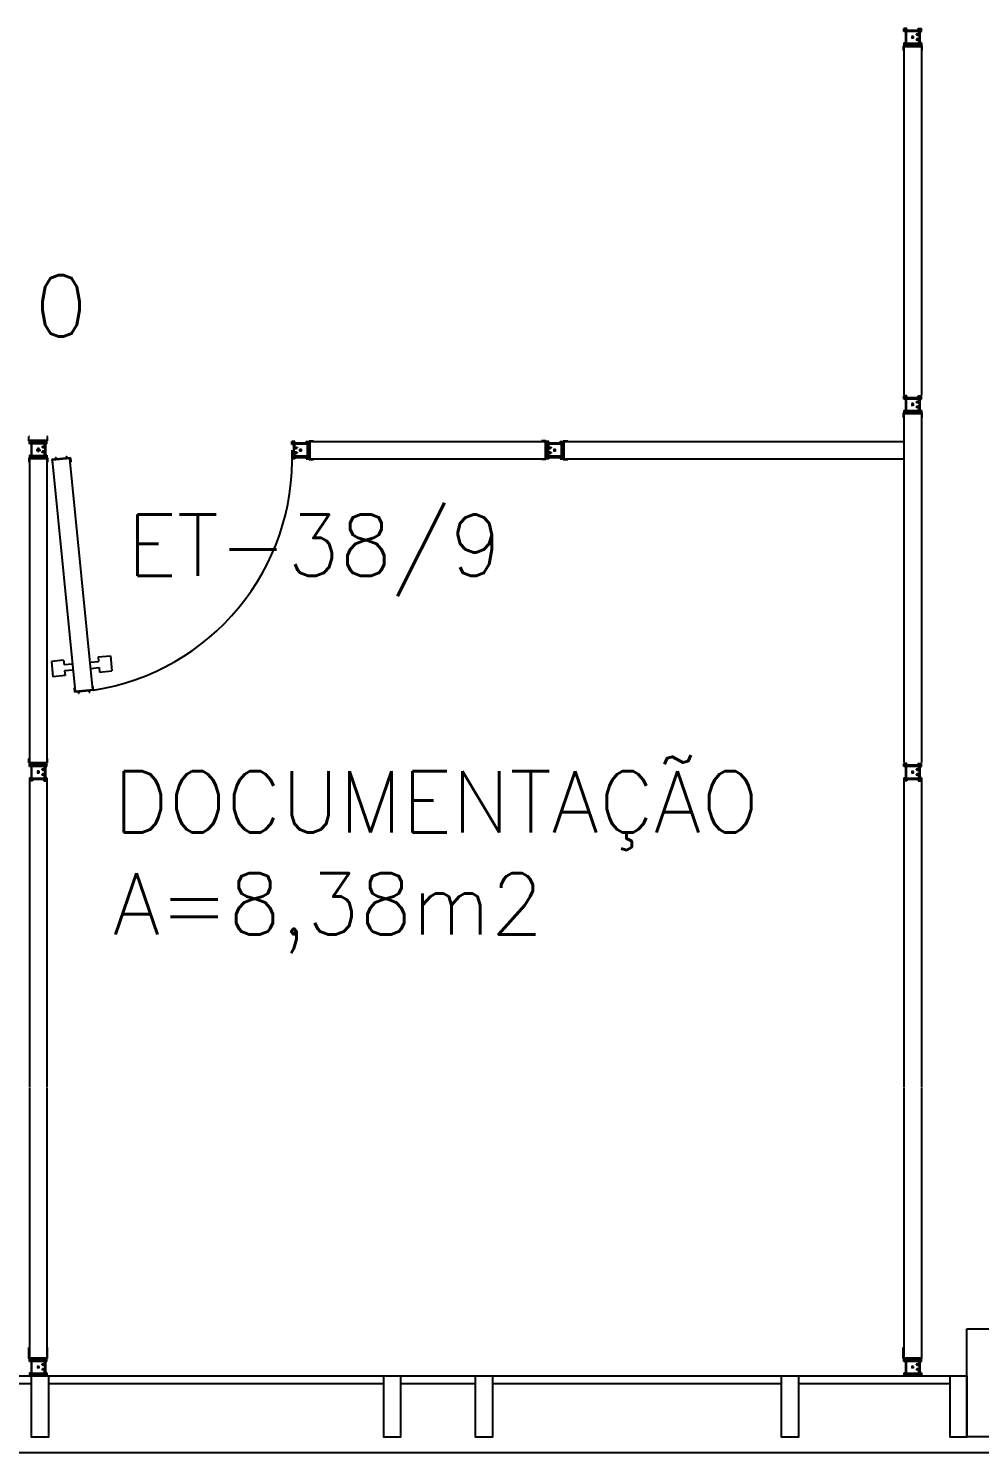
# Model space of a CAD drawing. Header units: centimetres. Extents: x -214 to 72, y 205 to 367.
# Drawn here: x -156.116 to -153.009, y 309.068 to 313.718 of the extents above; entities that cross this region are included whole.
import ezdxf

# ---------------------------------------------------------------- set-up
doc = ezdxf.new("R2010")
doc.units = ezdxf.units.CM
doc.header["$MEASUREMENT"] = 0
doc.linetypes.add('HIDDEN', pattern=[0.375, 0.25, -0.125])
doc.layers.get('0').update_dxf_attribs({"linetype": 'CONTINUOUS'})
for name, color, linetype in [('2', 2, 'CONTINUOUS'), ('AREA', 2, 'CONTINUOUS'), ('DIV', 2, 'CONTINUOUS'), ('ENDEREÇO NOVO', 2, 'CONTINUOUS'), ('ESQ', 1, 'CONTINUOUS'), ('PROJ', 1, 'HIDDEN'), ('TEXTO', 2, 'CONTINUOUS')]:
    doc.layers.add(name, color=color, linetype=linetype)
doc.styles.add('UNB-100', font='simplex.shx', dxfattribs={"height": 0.2})

# ---------------------------------------------------------------- blocks, each defined once
blk = doc.blocks.new('MTDIV')
for p, q in [((-0.0285, 0.0185), (-0.0285, 0.0285)), ((-0.0185, 0.0285), (-0.0285, 0.0285)), ((-0.0265, 0.0185), (-0.0285, 0.0185)), ((-0.0265, 0.0235), (-0.0265, 0.0265)), ((-0.0265, 0.0265), (-0.0185, 0.0265)), ((-0.0265, 0.0235), (0.0265, 0.0235)), ((-0.0215, 0.0235), (-0.0265, 0.0235)), ((-0.0265, 0.0185), (-0.0265, 0.0215)), ((-0.0265, 0.0215), (-0.0235, 0.0215)), ((-0.0235, 0.0215), (-0.0235, -0.0215)), ((-0.0215, 0.0235), (-0.0215, 0.0215)), ((-0.0215, 0.0215), (0.0215, 0.0215)), ((-0.0215, 0.0195), (0.0195, 0.0195)), ((-0.0215, 0.0195), (-0.0215, -0.0195)), ((-0.0185, 0.0265), (-0.0185, 0.0285)), ((-0.0049, 0), (0.0049, 0)), ((0, -0.0049), (0, 0.0049)), ((0.0195, 0.0095), (0.0115, 0.0095)), ((0.0115, 0.0095), (0.0115, 0.0075)), ((0.0215, 0.0075), (0.0115, 0.0075)), ((0.0135, 0.0075), (0.0135, 0.0055)), ((0.0215, 0.0055), (0.0135, 0.0055)), ((0.0185, 0.0265), (0.0185, 0.0285)), ((0.0185, 0.0285), (0.0285, 0.0285)), ((0.0185, 0.0265), (0.0265, 0.0265)), ((0.0195, 0.0195), (0.0195, 0.0095)), ((0.0215, 0.0235), (0.0215, 0.0075)), ((0.0215, 0.0235), (0.0265, 0.0235)), ((0.0215, 0.0055), (0.0215, -0.0055)), ((0.0235, 0.0215), (0.0235, -0.0215)), ((0.0265, 0.0215), (0.0235, 0.0215)), ((0.0265, 0.0235), (0.0265, 0.0265)), ((0.0265, 0.0185), (0.0265, 0.0215)), ((0.0265, 0.0185), (0.0285, 0.0185)), ((0.0285, 0.0185), (0.0285, 0.0285)), ((-0.0285, -0.0185), (-0.0285, -0.0285)), ((-0.0285, -0.0185), (-0.0265, -0.0185)), ((-0.0185, -0.0285), (-0.0285, -0.0285)), ((-0.0265, -0.0185), (-0.0265, -0.0215)), ((-0.0265, -0.0215), (-0.0235, -0.0215)), ((0.0265, -0.0235), (-0.0265, -0.0235)), ((-0.0265, -0.0235), (-0.0265, -0.0265)), ((-0.0215, -0.0235), (-0.0265, -0.0235)), ((-0.0185, -0.0265), (-0.0265, -0.0265)), ((-0.0215, -0.0195), (0.0195, -0.0195)), ((-0.0215, -0.0215), (0.0215, -0.0215)), ((-0.0215, -0.0215), (-0.0215, -0.0235)), ((-0.0185, -0.0265), (-0.0185, -0.0285)), ((0.0215, -0.0075), (0.0115, -0.0075)), ((0.0115, -0.0075), (0.0115, -0.0095)), ((0.0195, -0.0095), (0.0115, -0.0095)), ((0.0215, -0.0055), (0.0135, -0.0055)), ((0.0135, -0.0055), (0.0135, -0.0075)), ((0.0185, -0.0265), (0.0185, -0.0285)), ((0.0265, -0.0265), (0.0185, -0.0265)), ((0.0185, -0.0285), (0.0285, -0.0285)), ((0.0195, -0.0095), (0.0195, -0.0195)), ((0.0215, -0.0075), (0.0215, -0.0235)), ((0.0215, -0.0235), (0.0265, -0.0235)), ((0.0265, -0.0215), (0.0235, -0.0215)), ((0.0265, -0.0185), (0.0265, -0.0215)), ((0.0285, -0.0185), (0.0265, -0.0185)), ((0.0265, -0.0235), (0.0265, -0.0265)), ((0.0285, -0.0185), (0.0285, -0.0285))]:
    blk.add_line(p, q)
blk = doc.blocks.new('DIV12')
for p, q in [((-0.0051, 0), (0.0051, 0)), ((0, -0.0051), (0, 0.0051)), ((0.0235, 0.0185), (0.0285, 0.0185)), ((0.0235, 0.0185), (0.0235, 0.0165)), ((0.0235, 0.0165), (0.0285, 0.0165)), ((0.0285, 0.0305), (0.0429, 0.0305)), ((0.0285, 0.0185), (0.0285, 0.0305)), ((0.0285, -0.0165), (0.0285, 0.0165)), ((0.0305, 0.0285), (1.1695, 0.0285)), ((0.0305, -0.0285), (0.0305, 0.0285)), ((0.0429, 0.0305), (0.0429, 0.0285)), ((0.0235, -0.0165), (0.0285, -0.0165)), ((0.0235, -0.0165), (0.0235, -0.0185)), ((0.0235, -0.0185), (0.0285, -0.0185)), ((0.0285, -0.0305), (0.0285, -0.0185)), ((0.0285, -0.0305), (0.0429, -0.0305)), ((0.0305, -0.0285), (1.1695, -0.0285)), ((0.0429, -0.0285), (0.0429, -0.0305))]:
    blk.add_line(p, q)

msp = doc.modelspace()

# ---------------------------------------------------------------- linework, layer by layer
at = {"layer": '2'}
for p, q in [((-156.1121, 312.3855), (-156.1141, 312.3855)), ((-156.1141, 312.3711), (-156.1141, 312.3855)), ((-156.1141, 312.3711), (-156.1141, 312.3855)), ((-156.1121, 312.3855), (-156.1141, 312.3855)), ((-156.1141, 312.3711), (-156.1021, 312.3711)), ((-156.1141, 312.3711), (-156.1021, 312.3711)), ((-156.1121, 312.3731), (-156.0551, 312.3731)), ((-156.1121, 312.3731), (-156.0551, 312.3731)), ((-156.1121, 312.3611), (-156.1121, 312.3711)), ((-156.1021, 312.3711), (-156.1121, 312.3711)), ((-156.1021, 312.3711), (-156.1121, 312.3711)), ((-156.1121, 312.3611), (-156.1121, 312.3711)), ((-156.1101, 312.3661), (-156.1101, 312.3691)), ((-156.1101, 312.3691), (-156.1021, 312.3691)), ((-156.1101, 312.3691), (-156.1021, 312.3691)), ((-156.1101, 312.3661), (-156.1101, 312.3691)), ((-156.1101, 312.3661), (-156.0571, 312.3661)), ((-156.1051, 312.3661), (-156.1101, 312.3661)), ((-156.1051, 312.3661), (-156.1101, 312.3661)), ((-156.1101, 312.3661), (-156.0571, 312.3661)), ((-156.1101, 312.3611), (-156.1101, 312.3641)), ((-156.1101, 312.3641), (-156.1071, 312.3641)), ((-156.1101, 312.3641), (-156.1071, 312.3641)), ((-156.1101, 312.3611), (-156.1101, 312.3641)), ((-156.1071, 312.3641), (-156.1071, 312.3211)), ((-156.1071, 312.3641), (-156.1071, 312.3211)), ((-156.1051, 312.3661), (-156.1051, 312.3641)), ((-156.1051, 312.3661), (-156.1051, 312.3641)), ((-156.1051, 312.3641), (-156.0621, 312.3641)), ((-156.1051, 312.3641), (-156.0621, 312.3641)), ((-156.1051, 312.3621), (-156.0641, 312.3621)), ((-156.1051, 312.3621), (-156.1051, 312.3231)), ((-156.1051, 312.3621), (-156.1051, 312.3231)), ((-156.1051, 312.3621), (-156.0641, 312.3621)), ((-156.1021, 312.3691), (-156.1021, 312.3711)), ((-156.1021, 312.3661), (-156.1021, 312.3711)), ((-156.1021, 312.3691), (-156.1021, 312.3711)), ((-156.1021, 312.3661), (-156.1021, 312.3711)), ((-156.1001, 312.3661), (-156.1021, 312.3661)), ((-156.1001, 312.3661), (-156.1021, 312.3661)), ((-156.1001, 312.3711), (-156.0671, 312.3711)), ((-156.1001, 312.3661), (-156.1001, 312.3711)), ((-156.1001, 312.3661), (-156.1001, 312.3711)), ((-156.1001, 312.3711), (-156.0671, 312.3711)), ((-156.0671, 312.3661), (-156.0671, 312.3711)), ((-156.0671, 312.3661), (-156.0671, 312.3711)), ((-156.0651, 312.3661), (-156.0671, 312.3661)), ((-156.0651, 312.3661), (-156.0671, 312.3661)), ((-156.0651, 312.3691), (-156.0651, 312.3711)), ((-156.0651, 312.3711), (-156.0551, 312.3711)), ((-156.0651, 312.3711), (-156.0531, 312.3711)), ((-156.0651, 312.3661), (-156.0651, 312.3711)), ((-156.0651, 312.3711), (-156.0551, 312.3711)), ((-156.0651, 312.3691), (-156.0651, 312.3711)), ((-156.0651, 312.3661), (-156.0651, 312.3711)), ((-156.0651, 312.3711), (-156.0531, 312.3711)), ((-156.0651, 312.3691), (-156.0571, 312.3691)), ((-156.0651, 312.3691), (-156.0571, 312.3691)), ((-156.0641, 312.3621), (-156.0641, 312.3521)), ((-156.0641, 312.3621), (-156.0641, 312.3521)), ((-156.0621, 312.3661), (-156.0621, 312.3501)), ((-156.0621, 312.3661), (-156.0571, 312.3661)), ((-156.0621, 312.3661), (-156.0571, 312.3661)), ((-156.0621, 312.3661), (-156.0621, 312.3501)), ((-156.0601, 312.3641), (-156.0601, 312.3211)), ((-156.0571, 312.3641), (-156.0601, 312.3641)), ((-156.0571, 312.3641), (-156.0601, 312.3641)), ((-156.0601, 312.3641), (-156.0601, 312.3211)), ((-156.0571, 312.3661), (-156.0571, 312.3691)), ((-156.0571, 312.3661), (-156.0571, 312.3691)), ((-156.0571, 312.3611), (-156.0571, 312.3641)), ((-156.0571, 312.3611), (-156.0571, 312.3641)), ((-156.0531, 312.3855), (-156.0551, 312.3855)), ((-156.0531, 312.3855), (-156.0551, 312.3855)), ((-156.0551, 312.3611), (-156.0551, 312.3711)), ((-156.0551, 312.3611), (-156.0551, 312.3711)), ((-156.0531, 312.3711), (-156.0531, 312.3855)), ((-156.0531, 312.3711), (-156.0531, 312.3855)), ((-155.2453, 312.3692), (-155.2553, 312.3692)), ((-155.2553, 312.3592), (-155.2553, 312.3692)), ((-155.2533, 312.3642), (-155.2533, 312.3672)), ((-155.2453, 312.3672), (-155.2533, 312.3672)), ((-155.2003, 312.3642), (-155.2533, 312.3642)), ((-155.2483, 312.3642), (-155.2533, 312.3642)), ((-155.2533, 312.3622), (-155.2503, 312.3622)), ((-155.2533, 312.3592), (-155.2533, 312.3622)), ((-155.2503, 312.3622), (-155.2503, 312.3192)), ((-155.2483, 312.3642), (-155.2483, 312.3482)), ((-155.2053, 312.3622), (-155.2483, 312.3622)), ((-155.2453, 312.3672), (-155.2453, 312.3692)), ((-155.2083, 312.3692), (-155.1983, 312.3692)), ((-155.2083, 312.3672), (-155.2083, 312.3692)), ((-155.2003, 312.3672), (-155.2083, 312.3672)), ((-155.2053, 312.3642), (-155.2053, 312.3622)), ((-155.2053, 312.3642), (-155.2003, 312.3642)), ((-155.2003, 312.3622), (-155.2033, 312.3622)), ((-155.2033, 312.3622), (-155.2033, 312.3192)), ((-155.2003, 312.3642), (-155.2003, 312.3672)), ((-155.2003, 312.3592), (-155.2003, 312.3622)), ((-155.1985, 312.3712), (-155.1842, 312.3712)), ((-155.1985, 312.3712), (-155.1985, 312.3592)), ((-155.1983, 312.3592), (-155.1983, 312.3692)), ((-155.1965, 312.3692), (-154.4275, 312.3692)), ((-155.1965, 312.3692), (-155.1965, 312.3122)), ((-155.1842, 312.3692), (-155.1842, 312.3712)), ((-154.4255, 312.3712), (-154.4399, 312.3712)), ((-154.4399, 312.3692), (-154.4399, 312.3712)), ((-154.4275, 312.3692), (-154.4275, 312.3122)), ((-154.4255, 312.3712), (-154.4255, 312.3592)), ((-154.4155, 312.3692), (-154.4255, 312.3692)), ((-154.4255, 312.3592), (-154.4255, 312.3692)), ((-154.4235, 312.3642), (-154.4235, 312.3672)), ((-154.4155, 312.3672), (-154.4235, 312.3672)), ((-154.3705, 312.3642), (-154.4235, 312.3642)), ((-154.4185, 312.3642), (-154.4235, 312.3642)), ((-154.4235, 312.3622), (-154.4205, 312.3622)), ((-154.4235, 312.3592), (-154.4235, 312.3622)), ((-154.4205, 312.3622), (-154.4205, 312.3192)), ((-154.4185, 312.3642), (-154.4185, 312.3482)), ((-154.3755, 312.3622), (-154.4185, 312.3622)), ((-154.4155, 312.3672), (-154.4155, 312.3692)), ((-154.3785, 312.3692), (-154.3685, 312.3692)), ((-154.3785, 312.3672), (-154.3785, 312.3692)), ((-154.3705, 312.3672), (-154.3785, 312.3672)), ((-154.3755, 312.3642), (-154.3755, 312.3622)), ((-154.3755, 312.3642), (-154.3705, 312.3642)), ((-154.3705, 312.3622), (-154.3735, 312.3622)), ((-154.3735, 312.3622), (-154.3735, 312.3192)), ((-154.3705, 312.3642), (-154.3705, 312.3672)), ((-154.3705, 312.3592), (-154.3705, 312.3622)), ((-154.3685, 312.3712), (-154.3685, 312.3592)), ((-154.3685, 312.3712), (-154.3541, 312.3712)), ((-154.3685, 312.3592), (-154.3685, 312.3692)), ((-154.3665, 312.3692), (-154.3665, 312.3122)), ((-154.3665, 312.3692), (-153.2553, 312.3692)), ((-154.3541, 312.3692), (-154.3541, 312.3712)), ((-156.1141, 312.3157), (-156.1141, 312.3013)), ((-156.1141, 312.3157), (-156.1021, 312.3157)), ((-156.1141, 312.3157), (-156.1021, 312.3157)), ((-156.1141, 312.3157), (-156.1141, 312.3013)), ((-156.1101, 312.3611), (-156.1121, 312.3611)), ((-156.1101, 312.3611), (-156.1121, 312.3611)), ((-156.1121, 312.3241), (-156.1121, 312.3141)), ((-156.1121, 312.3241), (-156.1101, 312.3241)), ((-156.1121, 312.3241), (-156.1101, 312.3241)), ((-156.1121, 312.3241), (-156.1121, 312.3141)), ((-156.1101, 312.3241), (-156.1101, 312.3211)), ((-156.1101, 312.3241), (-156.1101, 312.3211)), ((-156.1101, 312.3211), (-156.1071, 312.3211)), ((-156.1101, 312.3211), (-156.1071, 312.3211)), ((-156.0571, 312.3191), (-156.1101, 312.3191)), ((-156.1101, 312.3191), (-156.1101, 312.3161)), ((-156.1051, 312.3191), (-156.1101, 312.3191)), ((-156.1051, 312.3191), (-156.1101, 312.3191)), ((-156.1101, 312.3191), (-156.1101, 312.3161)), ((-156.0571, 312.3191), (-156.1101, 312.3191)), ((-156.1021, 312.3161), (-156.1101, 312.3161)), ((-156.1021, 312.3161), (-156.1101, 312.3161)), ((-156.1051, 312.3231), (-156.0641, 312.3231)), ((-156.1051, 312.3231), (-156.0641, 312.3231)), ((-156.1051, 312.3211), (-156.0621, 312.3211)), ((-156.1051, 312.3211), (-156.1051, 312.3191)), ((-156.1051, 312.3211), (-156.1051, 312.3191)), ((-156.1051, 312.3211), (-156.0621, 312.3211)), ((-156.1021, 312.3207), (-156.1021, 312.3157)), ((-156.1001, 312.3207), (-156.1021, 312.3207)), ((-156.1001, 312.3207), (-156.1021, 312.3207)), ((-156.1021, 312.3207), (-156.1021, 312.3157)), ((-156.1021, 312.3161), (-156.1021, 312.3141)), ((-156.1021, 312.3161), (-156.1021, 312.3141)), ((-156.1001, 312.3207), (-156.1001, 312.3157)), ((-156.1001, 312.3207), (-156.1001, 312.3157)), ((-156.1001, 312.3157), (-156.0671, 312.3157)), ((-156.1001, 312.3157), (-156.0671, 312.3157)), ((-156.0909, 312.3409), (-156.0754, 312.3409)), ((-156.0887, 312.3442), (-156.0785, 312.3442)), ((-156.0887, 312.3442), (-156.0785, 312.3442)), ((-156.0887, 312.3426), (-156.0785, 312.3426)), ((-156.0887, 312.3426), (-156.0785, 312.3426)), ((-156.0885, 312.3426), (-156.0786, 312.3426)), ((-156.0885, 312.3426), (-156.0786, 312.3426)), ((-156.0836, 312.3493), (-156.0836, 312.3391)), ((-156.0836, 312.3493), (-156.0836, 312.3391)), ((-156.0836, 312.3477), (-156.0836, 312.3375)), ((-156.0836, 312.3477), (-156.0836, 312.3375)), ((-156.0836, 312.3377), (-156.0836, 312.3476)), ((-156.0836, 312.3377), (-156.0836, 312.3476)), ((-156.0833, 312.3345), (-156.0833, 312.3476)), ((-156.0641, 312.3521), (-156.0721, 312.3521)), ((-156.0721, 312.3521), (-156.0721, 312.3501)), ((-156.0721, 312.3521), (-156.0721, 312.3501)), ((-156.0641, 312.3521), (-156.0721, 312.3521)), ((-156.0621, 312.3501), (-156.0721, 312.3501)), ((-156.0621, 312.3501), (-156.0721, 312.3501)), ((-156.0621, 312.3351), (-156.0721, 312.3351)), ((-156.0721, 312.3351), (-156.0721, 312.3331)), ((-156.0721, 312.3351), (-156.0721, 312.3331)), ((-156.0621, 312.3351), (-156.0721, 312.3351)), ((-156.0641, 312.3331), (-156.0721, 312.3331)), ((-156.0641, 312.3331), (-156.0721, 312.3331)), ((-156.0701, 312.3501), (-156.0701, 312.3481)), ((-156.0701, 312.3501), (-156.0701, 312.3481)), ((-156.0621, 312.3481), (-156.0701, 312.3481)), ((-156.0621, 312.3481), (-156.0701, 312.3481)), ((-156.0621, 312.3371), (-156.0701, 312.3371)), ((-156.0701, 312.3371), (-156.0701, 312.3351)), ((-156.0701, 312.3371), (-156.0701, 312.3351)), ((-156.0621, 312.3371), (-156.0701, 312.3371)), ((-156.0671, 312.3207), (-156.0671, 312.3157)), ((-156.0651, 312.3207), (-156.0671, 312.3207)), ((-156.0651, 312.3207), (-156.0671, 312.3207)), ((-156.0671, 312.3207), (-156.0671, 312.3157)), ((-156.0651, 312.3207), (-156.0651, 312.3157)), ((-156.0651, 312.3207), (-156.0651, 312.3157)), ((-156.0651, 312.3161), (-156.0651, 312.3141)), ((-156.0571, 312.3161), (-156.0651, 312.3161)), ((-156.0571, 312.3161), (-156.0651, 312.3161)), ((-156.0651, 312.3161), (-156.0651, 312.3141)), ((-156.0651, 312.3157), (-156.0531, 312.3157)), ((-156.0651, 312.3157), (-156.0531, 312.3157)), ((-156.0641, 312.3331), (-156.0641, 312.3231)), ((-156.0641, 312.3331), (-156.0641, 312.3231)), ((-156.0621, 312.3481), (-156.0621, 312.3371)), ((-156.0621, 312.3481), (-156.0621, 312.3371)), ((-156.0621, 312.3351), (-156.0621, 312.3191)), ((-156.0621, 312.3351), (-156.0621, 312.3191)), ((-156.0621, 312.3191), (-156.0571, 312.3191)), ((-156.0621, 312.3191), (-156.0571, 312.3191)), ((-156.0571, 312.3211), (-156.0601, 312.3211)), ((-156.0571, 312.3211), (-156.0601, 312.3211)), ((-156.0571, 312.3611), (-156.0551, 312.3611)), ((-156.0571, 312.3611), (-156.0551, 312.3611)), ((-156.0571, 312.3241), (-156.0571, 312.3211)), ((-156.0551, 312.3241), (-156.0571, 312.3241)), ((-156.0551, 312.3241), (-156.0571, 312.3241)), ((-156.0571, 312.3241), (-156.0571, 312.3211)), ((-156.0571, 312.3191), (-156.0571, 312.3161)), ((-156.0571, 312.3191), (-156.0571, 312.3161)), ((-156.0551, 312.3241), (-156.0551, 312.3141)), ((-156.0551, 312.3241), (-156.0551, 312.3141)), ((-156.0531, 312.3157), (-156.0531, 312.3013)), ((-156.0531, 312.3157), (-156.0531, 312.3013)), ((-156.0275, 312.3165), (-156.0255, 312.3167)), ((-156.0275, 312.3165), (-156.027, 312.3115)), ((-156.0255, 312.3167), (-156.025, 312.3117)), ((-155.9926, 312.3199), (-155.9907, 312.3201)), ((-155.9926, 312.3199), (-155.9922, 312.3149)), ((-155.9907, 312.3201), (-155.9902, 312.3151)), ((-155.9782, 312.3163), (-155.9902, 312.3151)), ((-155.9782, 312.3163), (-155.9768, 312.302)), ((-155.2533, 312.3592), (-155.2553, 312.3592)), ((-155.2553, 312.3222), (-155.2533, 312.3222)), ((-155.2553, 312.3222), (-155.2553, 312.3122)), ((-155.2533, 312.3222), (-155.2533, 312.3192)), ((-155.2533, 312.3192), (-155.2503, 312.3192)), ((-155.2533, 312.3172), (-155.2003, 312.3172)), ((-155.2483, 312.3172), (-155.2533, 312.3172)), ((-155.2533, 312.3172), (-155.2533, 312.3142)), ((-155.2483, 312.3482), (-155.2383, 312.3482)), ((-155.2483, 312.3462), (-155.2403, 312.3462)), ((-155.2483, 312.3462), (-155.2483, 312.3352)), ((-155.2483, 312.3352), (-155.2403, 312.3352)), ((-155.2483, 312.3332), (-155.2383, 312.3332)), ((-155.2483, 312.3332), (-155.2483, 312.3172)), ((-155.2053, 312.3192), (-155.2483, 312.3192)), ((-155.2053, 312.3602), (-155.2463, 312.3602)), ((-155.2463, 312.3602), (-155.2463, 312.3502)), ((-155.2463, 312.3502), (-155.2383, 312.3502)), ((-155.2463, 312.3312), (-155.2383, 312.3312)), ((-155.2463, 312.3312), (-155.2463, 312.3212)), ((-155.2053, 312.3212), (-155.2463, 312.3212)), ((-155.2403, 312.3482), (-155.2403, 312.3462)), ((-155.2403, 312.3352), (-155.2403, 312.3332)), ((-155.2383, 312.3502), (-155.2383, 312.3482)), ((-155.2383, 312.3332), (-155.2383, 312.3312)), ((-155.2321, 312.3407), (-155.2219, 312.3407)), ((-155.2219, 312.3407), (-155.2318, 312.3407)), ((-155.227, 312.3458), (-155.227, 312.3356)), ((-155.2268, 312.3358), (-155.2268, 312.3457)), ((-155.2053, 312.3602), (-155.2053, 312.3212)), ((-155.2053, 312.3192), (-155.2053, 312.3172)), ((-155.2053, 312.3172), (-155.2003, 312.3172)), ((-155.2035, 312.3592), (-155.1985, 312.3592)), ((-155.2035, 312.3572), (-155.2035, 312.3592)), ((-155.2035, 312.3572), (-155.1985, 312.3572)), ((-155.2035, 312.3242), (-155.1985, 312.3242)), ((-155.2035, 312.3222), (-155.2035, 312.3242)), ((-155.2035, 312.3222), (-155.1985, 312.3222)), ((-155.2003, 312.3192), (-155.2033, 312.3192)), ((-155.2003, 312.3592), (-155.1983, 312.3592)), ((-155.1983, 312.3222), (-155.2003, 312.3222)), ((-155.2003, 312.3222), (-155.2003, 312.3192)), ((-155.2003, 312.3172), (-155.2003, 312.3142)), ((-155.1985, 312.3572), (-155.1985, 312.3242)), ((-155.1985, 312.3222), (-155.1985, 312.3102)), ((-155.1983, 312.3222), (-155.1983, 312.3122)), ((-154.4205, 312.3592), (-154.4255, 312.3592)), ((-154.4235, 312.3592), (-154.4255, 312.3592)), ((-154.4205, 312.3572), (-154.4255, 312.3572)), ((-154.4255, 312.3572), (-154.4255, 312.3242)), ((-154.4205, 312.3242), (-154.4255, 312.3242)), ((-154.4205, 312.3222), (-154.4255, 312.3222)), ((-154.4255, 312.3222), (-154.4255, 312.3102)), ((-154.4255, 312.3222), (-154.4235, 312.3222)), ((-154.4255, 312.3222), (-154.4255, 312.3122)), ((-154.4235, 312.3222), (-154.4235, 312.3192)), ((-154.4235, 312.3192), (-154.4205, 312.3192)), ((-154.4235, 312.3172), (-154.3705, 312.3172)), ((-154.4185, 312.3172), (-154.4235, 312.3172)), ((-154.4235, 312.3172), (-154.4235, 312.3142)), ((-154.4205, 312.3572), (-154.4205, 312.3592)), ((-154.4205, 312.3222), (-154.4205, 312.3242)), ((-154.4185, 312.3482), (-154.4085, 312.3482)), ((-154.4185, 312.3462), (-154.4105, 312.3462)), ((-154.4185, 312.3462), (-154.4185, 312.3352)), ((-154.4185, 312.3352), (-154.4105, 312.3352)), ((-154.4185, 312.3332), (-154.4085, 312.3332)), ((-154.4185, 312.3332), (-154.4185, 312.3172)), ((-154.3755, 312.3192), (-154.4185, 312.3192)), ((-154.3755, 312.3602), (-154.4165, 312.3602)), ((-154.4165, 312.3602), (-154.4165, 312.3502)), ((-154.4165, 312.3502), (-154.4085, 312.3502)), ((-154.4165, 312.3312), (-154.4085, 312.3312)), ((-154.4165, 312.3312), (-154.4165, 312.3212)), ((-154.3755, 312.3212), (-154.4165, 312.3212)), ((-154.4105, 312.3482), (-154.4105, 312.3462)), ((-154.4105, 312.3352), (-154.4105, 312.3332)), ((-154.4085, 312.3502), (-154.4085, 312.3482)), ((-154.4085, 312.3332), (-154.4085, 312.3312)), ((-154.4021, 312.3407), (-154.3919, 312.3407)), ((-154.4021, 312.3407), (-154.3919, 312.3407)), ((-154.3921, 312.3407), (-154.402, 312.3407)), ((-154.397, 312.3458), (-154.397, 312.3356)), ((-154.397, 312.3458), (-154.397, 312.3356)), ((-154.397, 312.3358), (-154.397, 312.3457)), ((-154.3755, 312.3602), (-154.3755, 312.3212)), ((-154.3755, 312.3192), (-154.3755, 312.3172)), ((-154.3755, 312.3172), (-154.3705, 312.3172)), ((-154.3735, 312.3572), (-154.3735, 312.3592)), ((-154.3735, 312.3592), (-154.3685, 312.3592)), ((-154.3735, 312.3572), (-154.3685, 312.3572)), ((-154.3735, 312.3222), (-154.3735, 312.3242)), ((-154.3735, 312.3242), (-154.3685, 312.3242)), ((-154.3735, 312.3222), (-154.3685, 312.3222)), ((-154.3705, 312.3192), (-154.3735, 312.3192)), ((-154.3705, 312.3592), (-154.3685, 312.3592)), ((-154.3685, 312.3222), (-154.3705, 312.3222)), ((-154.3705, 312.3222), (-154.3705, 312.3192)), ((-154.3705, 312.3172), (-154.3705, 312.3142)), ((-154.3685, 312.3572), (-154.3685, 312.3242)), ((-154.3685, 312.3222), (-154.3685, 312.3102)), ((-154.3685, 312.3222), (-154.3685, 312.3122)), ((-156.1121, 312.3013), (-156.1141, 312.3013)), ((-156.1121, 312.3013), (-156.1141, 312.3013)), ((-156.1021, 312.3141), (-156.1121, 312.3141)), ((-156.1021, 312.3141), (-156.1121, 312.3141)), ((-156.1121, 312.3137), (-156.1121, 311.3214)), ((-156.1121, 312.3137), (-156.1121, 311.3214)), ((-156.1121, 312.3137), (-156.0551, 312.3137)), ((-156.1121, 312.3137), (-156.0551, 312.3137)), ((-156.0651, 312.3141), (-156.0551, 312.3141)), ((-156.0651, 312.3141), (-156.0551, 312.3141)), ((-156.0551, 312.3137), (-156.0551, 311.3214)), ((-156.0551, 312.3137), (-156.0551, 311.3214)), ((-156.0531, 312.3013), (-156.0551, 312.3013)), ((-156.0531, 312.3013), (-156.0551, 312.3013)), ((-156.027, 312.3115), (-156.0389, 312.3103)), ((-156.0389, 312.3103), (-156.0375, 312.296)), ((-156.0375, 312.296), (-156.0355, 312.2962)), ((-155.98, 312.3141), (-156.0367, 312.3085)), ((-155.9624, 311.5529), (-156.0367, 312.3085)), ((-155.9922, 312.3149), (-156.025, 312.3117)), ((-155.9057, 311.5585), (-155.98, 312.3141)), ((-155.9788, 312.3018), (-155.9768, 312.302)), ((-155.2453, 312.3122), (-155.2553, 312.3122)), ((-155.2533, 312.3142), (-155.2453, 312.3142)), ((-155.2453, 312.3142), (-155.2453, 312.3122)), ((-155.2083, 312.3142), (-155.2083, 312.3122)), ((-155.2083, 312.3142), (-155.2003, 312.3142)), ((-155.2083, 312.3122), (-155.1983, 312.3122)), ((-155.1985, 312.3102), (-155.1842, 312.3102)), ((-155.1965, 312.3122), (-154.4275, 312.3122)), ((-155.1842, 312.3102), (-155.1842, 312.3122)), ((-154.4399, 312.3102), (-154.4399, 312.3122)), ((-154.4255, 312.3102), (-154.4399, 312.3102)), ((-154.4155, 312.3122), (-154.4255, 312.3122)), ((-154.4235, 312.3142), (-154.4155, 312.3142)), ((-154.4155, 312.3142), (-154.4155, 312.3122)), ((-154.3785, 312.3142), (-154.3785, 312.3122)), ((-154.3785, 312.3142), (-154.3705, 312.3142)), ((-154.3785, 312.3122), (-154.3685, 312.3122)), ((-154.3685, 312.3102), (-154.3541, 312.3102)), ((-154.3665, 312.3122), (-153.2553, 312.3122)), ((-154.3541, 312.3102), (-154.3541, 312.3122)), ((-155.9656, 311.565), (-155.9637, 311.5652)), ((-155.9642, 311.5507), (-155.9656, 311.565)), ((-155.9523, 311.5519), (-155.9642, 311.5507)), ((-155.9057, 311.5585), (-155.9624, 311.5529)), ((-155.9518, 311.5469), (-155.9523, 311.5519)), ((-155.9518, 311.5469), (-155.9498, 311.5471)), ((-155.9175, 311.5553), (-155.9503, 311.5521)), ((-155.9498, 311.5471), (-155.9503, 311.5521)), ((-155.917, 311.5503), (-155.9175, 311.5553)), ((-155.917, 311.5503), (-155.915, 311.5505)), ((-155.9035, 311.5567), (-155.9155, 311.5555)), ((-155.915, 311.5505), (-155.9155, 311.5555)), ((-155.9069, 311.5708), (-155.9049, 311.571)), ((-155.9035, 311.5567), (-155.9049, 311.571)), ((-156.1121, 311.3338), (-156.1141, 311.3338)), ((-156.1141, 311.3194), (-156.1141, 311.3338)), ((-156.1141, 311.3194), (-156.1141, 311.3338)), ((-156.1121, 311.3338), (-156.1141, 311.3338)), ((-156.1141, 311.3194), (-156.1021, 311.3194)), ((-156.1141, 311.3194), (-156.1021, 311.3194)), ((-156.1121, 311.3214), (-156.0551, 311.3214)), ((-156.1121, 311.3214), (-156.0551, 311.3214)), ((-156.1121, 311.3079), (-156.1121, 311.3179)), ((-156.1021, 311.3179), (-156.1121, 311.3179)), ((-156.1021, 311.3179), (-156.1121, 311.3179)), ((-156.1121, 311.3079), (-156.1121, 311.3179)), ((-156.1101, 311.3079), (-156.1121, 311.3079)), ((-156.1101, 311.3079), (-156.1121, 311.3079)), ((-156.1101, 311.3129), (-156.1101, 311.3159)), ((-156.1101, 311.3159), (-156.1021, 311.3159)), ((-156.1101, 311.3159), (-156.1021, 311.3159)), ((-156.1101, 311.3129), (-156.1101, 311.3159)), ((-156.1101, 311.3129), (-156.0571, 311.3129)), ((-156.1051, 311.3129), (-156.1101, 311.3129)), ((-156.1051, 311.3129), (-156.1101, 311.3129)), ((-156.1101, 311.3129), (-156.0571, 311.3129)), ((-156.1101, 311.3079), (-156.1101, 311.3109)), ((-156.1101, 311.3109), (-156.1071, 311.3109)), ((-156.1101, 311.3109), (-156.1071, 311.3109)), ((-156.1101, 311.3079), (-156.1101, 311.3109)), ((-156.1071, 311.3109), (-156.1071, 311.2679)), ((-156.1071, 311.3109), (-156.1071, 311.2679)), ((-156.1051, 311.3129), (-156.1051, 311.3109)), ((-156.1051, 311.3129), (-156.1051, 311.3109)), ((-156.1051, 311.3109), (-156.0621, 311.3109)), ((-156.1051, 311.3109), (-156.0621, 311.3109)), ((-156.1051, 311.3089), (-156.0641, 311.3089)), ((-156.1051, 311.3089), (-156.1051, 311.2699)), ((-156.1051, 311.3089), (-156.1051, 311.2699)), ((-156.1051, 311.3089), (-156.0641, 311.3089)), ((-156.1021, 311.3144), (-156.1021, 311.3194)), ((-156.1021, 311.3144), (-156.1021, 311.3194)), ((-156.1021, 311.3159), (-156.1021, 311.3179)), ((-156.1021, 311.3159), (-156.1021, 311.3179)), ((-156.1001, 311.3144), (-156.1021, 311.3144)), ((-156.1001, 311.3144), (-156.1021, 311.3144)), ((-156.1001, 311.3194), (-156.0671, 311.3194)), ((-156.1001, 311.3144), (-156.1001, 311.3194)), ((-156.1001, 311.3144), (-156.1001, 311.3194)), ((-156.1001, 311.3194), (-156.0671, 311.3194)), ((-156.0836, 311.296), (-156.0836, 311.2858)), ((-156.0836, 311.296), (-156.0836, 311.2858)), ((-156.0836, 311.2945), (-156.0836, 311.2843)), ((-156.0836, 311.2945), (-156.0836, 311.2843)), ((-156.0836, 311.2844), (-156.0836, 311.2943)), ((-156.0836, 311.2844), (-156.0836, 311.2943)), ((-156.0641, 311.2989), (-156.0721, 311.2989)), ((-156.0721, 311.2989), (-156.0721, 311.2969)), ((-156.0721, 311.2989), (-156.0721, 311.2969)), ((-156.0641, 311.2989), (-156.0721, 311.2989)), ((-156.0621, 311.2969), (-156.0721, 311.2969)), ((-156.0621, 311.2969), (-156.0721, 311.2969)), ((-156.0701, 311.2969), (-156.0701, 311.2949)), ((-156.0701, 311.2969), (-156.0701, 311.2949)), ((-156.0621, 311.2949), (-156.0701, 311.2949)), ((-156.0621, 311.2949), (-156.0701, 311.2949)), ((-156.0671, 311.3144), (-156.0671, 311.3194)), ((-156.0671, 311.3144), (-156.0671, 311.3194)), ((-156.0651, 311.3144), (-156.0671, 311.3144)), ((-156.0651, 311.3144), (-156.0671, 311.3144)), ((-156.0651, 311.3194), (-156.0531, 311.3194)), ((-156.0651, 311.3144), (-156.0651, 311.3194)), ((-156.0651, 311.3144), (-156.0651, 311.3194)), ((-156.0651, 311.3194), (-156.0531, 311.3194)), ((-156.0651, 311.3159), (-156.0651, 311.3179)), ((-156.0651, 311.3179), (-156.0551, 311.3179)), ((-156.0651, 311.3179), (-156.0551, 311.3179)), ((-156.0651, 311.3159), (-156.0651, 311.3179)), ((-156.0651, 311.3159), (-156.0571, 311.3159)), ((-156.0651, 311.3159), (-156.0571, 311.3159)), ((-156.0641, 311.3089), (-156.0641, 311.2989)), ((-156.0641, 311.3089), (-156.0641, 311.2989)), ((-156.0621, 311.3129), (-156.0621, 311.2969)), ((-156.0621, 311.3129), (-156.0571, 311.3129)), ((-156.0621, 311.3129), (-156.0571, 311.3129)), ((-156.0621, 311.3129), (-156.0621, 311.2969)), ((-156.0621, 311.2949), (-156.0621, 311.2839)), ((-156.0621, 311.2949), (-156.0621, 311.2839)), ((-156.0601, 311.3109), (-156.0601, 311.2679)), ((-156.0571, 311.3109), (-156.0601, 311.3109)), ((-156.0571, 311.3109), (-156.0601, 311.3109)), ((-156.0601, 311.3109), (-156.0601, 311.2679)), ((-156.0571, 311.3129), (-156.0571, 311.3159)), ((-156.0571, 311.3129), (-156.0571, 311.3159)), ((-156.0571, 311.3079), (-156.0571, 311.3109)), ((-156.0571, 311.3079), (-156.0571, 311.3109)), ((-156.0571, 311.3079), (-156.0551, 311.3079)), ((-156.0571, 311.3079), (-156.0551, 311.3079)), ((-156.0531, 311.3338), (-156.0551, 311.3338)), ((-156.0531, 311.3338), (-156.0551, 311.3338)), ((-156.0551, 311.3079), (-156.0551, 311.3179)), ((-156.0551, 311.3079), (-156.0551, 311.3179)), ((-156.0531, 311.3194), (-156.0531, 311.3338)), ((-156.0531, 311.3194), (-156.0531, 311.3338)), ((-156.1121, 311.2709), (-156.1121, 311.2609)), ((-156.1121, 311.2709), (-156.1101, 311.2709)), ((-156.1121, 311.2709), (-156.1101, 311.2709)), ((-156.1121, 311.2709), (-156.1121, 311.2609)), ((-156.1121, 311.2609), (-156.1121, 310.2611)), ((-156.1121, 311.2609), (-156.1121, 310.2611)), ((-156.1021, 311.2609), (-156.1121, 311.2609)), ((-156.1021, 311.2609), (-156.1121, 311.2609)), ((-156.1101, 311.2709), (-156.1101, 311.2679)), ((-156.1101, 311.2709), (-156.1101, 311.2679)), ((-156.1101, 311.2679), (-156.1071, 311.2679)), ((-156.1101, 311.2679), (-156.1071, 311.2679)), ((-156.0571, 311.2659), (-156.1101, 311.2659)), ((-156.1101, 311.2659), (-156.1101, 311.2629)), ((-156.1051, 311.2659), (-156.1101, 311.2659)), ((-156.1051, 311.2659), (-156.1101, 311.2659)), ((-156.1101, 311.2659), (-156.1101, 311.2629)), ((-156.0571, 311.2659), (-156.1101, 311.2659)), ((-156.1021, 311.2629), (-156.1101, 311.2629)), ((-156.1021, 311.2629), (-156.1101, 311.2629)), ((-156.1051, 311.2699), (-156.0641, 311.2699)), ((-156.1051, 311.2699), (-156.0641, 311.2699)), ((-156.1051, 311.2679), (-156.0621, 311.2679)), ((-156.1051, 311.2679), (-156.1051, 311.2659)), ((-156.1051, 311.2679), (-156.1051, 311.2659)), ((-156.1051, 311.2679), (-156.0621, 311.2679)), ((-156.1021, 311.2629), (-156.1021, 311.2609)), ((-156.1021, 311.2629), (-156.1021, 311.2609)), ((-156.0887, 311.2909), (-156.0785, 311.2909)), ((-156.0887, 311.2909), (-156.0785, 311.2909)), ((-156.0885, 311.2894), (-156.0786, 311.2894)), ((-156.0885, 311.2894), (-156.0786, 311.2894)), ((-156.0621, 311.2819), (-156.0721, 311.2819)), ((-156.0721, 311.2819), (-156.0721, 311.2799)), ((-156.0721, 311.2819), (-156.0721, 311.2799)), ((-156.0621, 311.2819), (-156.0721, 311.2819)), ((-156.0641, 311.2799), (-156.0721, 311.2799)), ((-156.0641, 311.2799), (-156.0721, 311.2799)), ((-156.0621, 311.2839), (-156.0701, 311.2839)), ((-156.0701, 311.2839), (-156.0701, 311.2819)), ((-156.0701, 311.2839), (-156.0701, 311.2819)), ((-156.0621, 311.2839), (-156.0701, 311.2839)), ((-156.0651, 311.2629), (-156.0651, 311.2609)), ((-156.0571, 311.2629), (-156.0651, 311.2629)), ((-156.0571, 311.2629), (-156.0651, 311.2629)), ((-156.0651, 311.2629), (-156.0651, 311.2609)), ((-156.0651, 311.2609), (-156.0551, 311.2609)), ((-156.0651, 311.2609), (-156.0551, 311.2609)), ((-156.0641, 311.2799), (-156.0641, 311.2699)), ((-156.0641, 311.2799), (-156.0641, 311.2699)), ((-156.0621, 311.2819), (-156.0621, 311.2659)), ((-156.0621, 311.2819), (-156.0621, 311.2659)), ((-156.0621, 311.2659), (-156.0571, 311.2659)), ((-156.0621, 311.2659), (-156.0571, 311.2659)), ((-156.0571, 311.2679), (-156.0601, 311.2679)), ((-156.0571, 311.2679), (-156.0601, 311.2679)), ((-156.0571, 311.2709), (-156.0571, 311.2679)), ((-156.0551, 311.2709), (-156.0571, 311.2709)), ((-156.0551, 311.2709), (-156.0571, 311.2709)), ((-156.0571, 311.2709), (-156.0571, 311.2679)), ((-156.0571, 311.2659), (-156.0571, 311.2629)), ((-156.0571, 311.2659), (-156.0571, 311.2629)), ((-156.0551, 311.2709), (-156.0551, 311.2609)), ((-156.0551, 311.2709), (-156.0551, 311.2609)), ((-156.0551, 311.2609), (-156.0551, 310.2611)), ((-156.0551, 311.2609), (-156.0551, 310.2611)), ((-156.1121, 310.2586), (-156.1121, 309.3771)), ((-156.1121, 310.2586), (-156.1121, 309.3771)), ((-156.0551, 310.2586), (-156.0551, 309.3771)), ((-156.0551, 310.2586), (-156.0551, 309.3771)), ((-156.1121, 309.411), (-156.1141, 309.411)), ((-156.1141, 309.3751), (-156.1141, 309.411)), ((-156.1121, 309.411), (-156.1141, 309.411)), ((-156.1141, 309.3751), (-156.1141, 309.411)), ((-156.0531, 309.411), (-156.0551, 309.411)), ((-156.0531, 309.411), (-156.0551, 309.411)), ((-156.0531, 309.3751), (-156.0531, 309.411)), ((-156.0531, 309.3751), (-156.0531, 309.411)), ((-156.1141, 309.3751), (-156.1021, 309.3751)), ((-156.1141, 309.3751), (-156.1021, 309.3751)), ((-156.1121, 309.3771), (-156.0551, 309.3771)), ((-156.1121, 309.3771), (-156.0551, 309.3771)), ((-156.1121, 309.3651), (-156.1121, 309.3751)), ((-156.1021, 309.3751), (-156.1121, 309.3751)), ((-156.1021, 309.3751), (-156.1121, 309.3751)), ((-156.1121, 309.3651), (-156.1121, 309.3751)), ((-156.1101, 309.3651), (-156.1121, 309.3651)), ((-156.1101, 309.3651), (-156.1121, 309.3651)), ((-156.1101, 309.3701), (-156.1101, 309.3731)), ((-156.1101, 309.3731), (-156.1021, 309.3731)), ((-156.1101, 309.3731), (-156.1021, 309.3731)), ((-156.1101, 309.3701), (-156.1101, 309.3731)), ((-156.1101, 309.3701), (-156.0571, 309.3701)), ((-156.1051, 309.3701), (-156.1101, 309.3701)), ((-156.1051, 309.3701), (-156.1101, 309.3701)), ((-156.1101, 309.3701), (-156.0571, 309.3701)), ((-156.1101, 309.3651), (-156.1101, 309.3681)), ((-156.1101, 309.3681), (-156.1071, 309.3681)), ((-156.1101, 309.3681), (-156.1071, 309.3681)), ((-156.1101, 309.3651), (-156.1101, 309.3681)), ((-156.1071, 309.3681), (-156.1071, 309.3251)), ((-156.1071, 309.3681), (-156.1071, 309.3251)), ((-156.1051, 309.3701), (-156.1051, 309.3681)), ((-156.1051, 309.3701), (-156.1051, 309.3681)), ((-156.1051, 309.3681), (-156.0621, 309.3681)), ((-156.1051, 309.3681), (-156.0621, 309.3681)), ((-156.1051, 309.3661), (-156.0641, 309.3661)), ((-156.1051, 309.3661), (-156.1051, 309.3271)), ((-156.1051, 309.3661), (-156.1051, 309.3271)), ((-156.1051, 309.3661), (-156.0641, 309.3661)), ((-156.1021, 309.3701), (-156.1021, 309.3751)), ((-156.1021, 309.3731), (-156.1021, 309.3751)), ((-156.1021, 309.3731), (-156.1021, 309.3751)), ((-156.1021, 309.3701), (-156.1021, 309.3751)), ((-156.1001, 309.3701), (-156.1021, 309.3701)), ((-156.1001, 309.3701), (-156.1021, 309.3701)), ((-156.1001, 309.3751), (-156.0671, 309.3751)), ((-156.1001, 309.3701), (-156.1001, 309.3751)), ((-156.1001, 309.3751), (-156.0671, 309.3751)), ((-156.1001, 309.3701), (-156.1001, 309.3751)), ((-156.0887, 309.3466), (-156.0785, 309.3466)), ((-156.0887, 309.3466), (-156.0785, 309.3466)), ((-156.0885, 309.3466), (-156.0786, 309.3466)), ((-156.0885, 309.3466), (-156.0786, 309.3466)), ((-156.0836, 309.3517), (-156.0836, 309.3415)), ((-156.0836, 309.3517), (-156.0836, 309.3415)), ((-156.0836, 309.3417), (-156.0836, 309.3516)), ((-156.0836, 309.3417), (-156.0836, 309.3516)), ((-156.0641, 309.3561), (-156.0721, 309.3561)), ((-156.0721, 309.3561), (-156.0721, 309.3541)), ((-156.0721, 309.3561), (-156.0721, 309.3541)), ((-156.0641, 309.3561), (-156.0721, 309.3561)), ((-156.0621, 309.3541), (-156.0721, 309.3541)), ((-156.0621, 309.3541), (-156.0721, 309.3541)), ((-156.0621, 309.3391), (-156.0721, 309.3391)), ((-156.0721, 309.3391), (-156.0721, 309.3371)), ((-156.0721, 309.3391), (-156.0721, 309.3371)), ((-156.0621, 309.3391), (-156.0721, 309.3391)), ((-156.0701, 309.3541), (-156.0701, 309.3521)), ((-156.0701, 309.3541), (-156.0701, 309.3521)), ((-156.0621, 309.3521), (-156.0701, 309.3521)), ((-156.0621, 309.3521), (-156.0701, 309.3521)), ((-156.0621, 309.3411), (-156.0701, 309.3411)), ((-156.0701, 309.3411), (-156.0701, 309.3391)), ((-156.0701, 309.3411), (-156.0701, 309.3391)), ((-156.0621, 309.3411), (-156.0701, 309.3411)), ((-156.0671, 309.3701), (-156.0671, 309.3751)), ((-156.0671, 309.3701), (-156.0671, 309.3751)), ((-156.0651, 309.3701), (-156.0671, 309.3701)), ((-156.0651, 309.3701), (-156.0671, 309.3701)), ((-156.0651, 309.3751), (-156.0531, 309.3751)), ((-156.0651, 309.3701), (-156.0651, 309.3751)), ((-156.0651, 309.3731), (-156.0651, 309.3751)), ((-156.0651, 309.3751), (-156.0551, 309.3751)), ((-156.0651, 309.3751), (-156.0551, 309.3751)), ((-156.0651, 309.3731), (-156.0651, 309.3751)), ((-156.0651, 309.3751), (-156.0531, 309.3751)), ((-156.0651, 309.3701), (-156.0651, 309.3751)), ((-156.0651, 309.3731), (-156.0571, 309.3731)), ((-156.0651, 309.3731), (-156.0571, 309.3731)), ((-156.0641, 309.3661), (-156.0641, 309.3561)), ((-156.0641, 309.3661), (-156.0641, 309.3561)), ((-156.0621, 309.3701), (-156.0621, 309.3541)), ((-156.0621, 309.3701), (-156.0571, 309.3701)), ((-156.0621, 309.3701), (-156.0571, 309.3701)), ((-156.0621, 309.3701), (-156.0621, 309.3541)), ((-156.0621, 309.3521), (-156.0621, 309.3411)), ((-156.0621, 309.3521), (-156.0621, 309.3411)), ((-156.0621, 309.3391), (-156.0621, 309.3231)), ((-156.0621, 309.3391), (-156.0621, 309.3231)), ((-156.0601, 309.3681), (-156.0601, 309.3251)), ((-156.0571, 309.3681), (-156.0601, 309.3681)), ((-156.0571, 309.3681), (-156.0601, 309.3681)), ((-156.0601, 309.3681), (-156.0601, 309.3251)), ((-156.0571, 309.3701), (-156.0571, 309.3731)), ((-156.0571, 309.3701), (-156.0571, 309.3731)), ((-156.0571, 309.3651), (-156.0571, 309.3681)), ((-156.0571, 309.3651), (-156.0571, 309.3681)), ((-156.0571, 309.3651), (-156.0551, 309.3651)), ((-156.0571, 309.3651), (-156.0551, 309.3651)), ((-156.0551, 309.3651), (-156.0551, 309.3751)), ((-156.0551, 309.3651), (-156.0551, 309.3751)), ((-156.1121, 309.3281), (-156.1121, 309.3181)), ((-156.1121, 309.3281), (-156.1101, 309.3281)), ((-156.1121, 309.3281), (-156.1101, 309.3281)), ((-156.1121, 309.3281), (-156.1121, 309.3181)), ((-156.1021, 309.3181), (-156.1121, 309.3181)), ((-156.1021, 309.3181), (-156.1121, 309.3181)), ((-156.1101, 309.3281), (-156.1101, 309.3251)), ((-156.1101, 309.3281), (-156.1101, 309.3251)), ((-156.1101, 309.3251), (-156.1071, 309.3251)), ((-156.1101, 309.3251), (-156.1071, 309.3251)), ((-156.0571, 309.3231), (-156.1101, 309.3231)), ((-156.1101, 309.3231), (-156.1101, 309.3201)), ((-156.1051, 309.3231), (-156.1101, 309.3231)), ((-156.1051, 309.3231), (-156.1101, 309.3231)), ((-156.1101, 309.3231), (-156.1101, 309.3201)), ((-156.0571, 309.3231), (-156.1101, 309.3231)), ((-156.1021, 309.3201), (-156.1101, 309.3201)), ((-156.1021, 309.3201), (-156.1101, 309.3201)), ((-156.1053, 309.3176), (-156.0503, 309.3176)), ((-156.1053, 309.3176), (-156.0503, 309.3176)), ((-156.1053, 309.3176), (-156.0503, 309.3176)), ((-156.1051, 309.3271), (-156.0641, 309.3271)), ((-156.1051, 309.3271), (-156.0641, 309.3271)), ((-156.1051, 309.3251), (-156.0621, 309.3251)), ((-156.1051, 309.3251), (-156.1051, 309.3231)), ((-156.1051, 309.3251), (-156.1051, 309.3231)), ((-156.1051, 309.3251), (-156.0621, 309.3251)), ((-156.1021, 309.3201), (-156.1021, 309.3181)), ((-156.1021, 309.3201), (-156.1021, 309.3181)), ((-156.0641, 309.3371), (-156.0721, 309.3371)), ((-156.0641, 309.3371), (-156.0721, 309.3371)), ((-156.0651, 309.3201), (-156.0651, 309.3181)), ((-156.0571, 309.3201), (-156.0651, 309.3201)), ((-156.0571, 309.3201), (-156.0651, 309.3201)), ((-156.0651, 309.3201), (-156.0651, 309.3181)), ((-156.0651, 309.3181), (-156.0551, 309.3181)), ((-156.0651, 309.3181), (-156.0551, 309.3181)), ((-156.0641, 309.3371), (-156.0641, 309.3271)), ((-156.0641, 309.3371), (-156.0641, 309.3271)), ((-156.0621, 309.3231), (-156.0571, 309.3231)), ((-156.0621, 309.3231), (-156.0571, 309.3231)), ((-156.0571, 309.3251), (-156.0601, 309.3251)), ((-156.0571, 309.3251), (-156.0601, 309.3251)), ((-156.0571, 309.3281), (-156.0571, 309.3251)), ((-156.0551, 309.3281), (-156.0571, 309.3281)), ((-156.0551, 309.3281), (-156.0571, 309.3281)), ((-156.0571, 309.3281), (-156.0571, 309.3251)), ((-156.0571, 309.3231), (-156.0571, 309.3201)), ((-156.0571, 309.3231), (-156.0571, 309.3201)), ((-156.0551, 309.3281), (-156.0551, 309.3181)), ((-156.0551, 309.3281), (-156.0551, 309.3181))]:
    msp.add_line(p, q, dxfattribs=at)
at = {"layer": '2', "color": 1}
for p, q in [((-155.8878, 311.6658), (-155.848, 311.6697)), ((-155.8878, 311.6658), (-155.8864, 311.6508)), ((-155.848, 311.6697), (-155.8432, 311.6201)), ((-156.0009, 311.6546), (-156.0407, 311.6507)), ((-156.0407, 311.6507), (-156.0358, 311.6011)), ((-156.0009, 311.6546), (-155.9994, 311.6397)), ((-155.9712, 311.6425), (-155.9994, 311.6397)), ((-155.9693, 311.6226), (-155.9974, 311.6198)), ((-155.9974, 311.6198), (-155.996, 311.6049)), ((-155.9145, 311.6481), (-155.8864, 311.6508)), ((-155.9126, 311.6282), (-155.8844, 311.6309)), ((-155.8844, 311.6309), (-155.883, 311.616)), ((-155.883, 311.616), (-155.8431, 311.6199)), ((-155.996, 311.6049), (-156.0358, 311.601))]:
    msp.add_line(p, q, dxfattribs=at)
msp.add_arc((-156.0184, 312.3131), 0.7644, 278.642, 2.0937, dxfattribs=at)
at = {"layer": 'DIV'}
for p, q in [((-153.2274, 311.2945), (-153.2274, 311.2843)), ((-153.2559, 311.2609), (-153.2559, 310.2611)), ((-153.1989, 311.2609), (-153.1989, 310.2611)), ((-153.2559, 310.2586), (-153.2559, 309.3771)), ((-153.1989, 310.2586), (-153.1989, 309.3771)), ((-153.2579, 309.3751), (-153.2579, 309.411)), ((-153.2559, 309.411), (-153.2579, 309.411)), ((-153.1969, 309.411), (-153.1989, 309.411)), ((-153.1969, 309.3751), (-153.1969, 309.411)), ((-153.2579, 309.3751), (-153.2459, 309.3751)), ((-153.2559, 309.3771), (-153.1989, 309.3771)), ((-153.2459, 309.3701), (-153.2459, 309.3751)), ((-153.2439, 309.3701), (-153.2459, 309.3701)), ((-153.2439, 309.3701), (-153.2439, 309.3751)), ((-153.2439, 309.3751), (-153.2109, 309.3751)), ((-153.2325, 309.3466), (-153.2223, 309.3466)), ((-153.2274, 309.3517), (-153.2274, 309.3415)), ((-153.2109, 309.3701), (-153.2109, 309.3751)), ((-153.2089, 309.3701), (-153.2109, 309.3701)), ((-153.2089, 309.3701), (-153.2089, 309.3751)), ((-153.2089, 309.3751), (-153.1969, 309.3751))]:
    msp.add_line(p, q, dxfattribs=at)
at = {"layer": 'ESQ'}
for p, q in [((-158.9003, 309.3176), (-153.0503, 309.3176)), ((-157.2003, 309.2926), (-156.1053, 309.2926)), ((-156.0503, 309.2926), (-154.9553, 309.2926)), ((-154.9003, 309.2926), (-154.6553, 309.2926)), ((-154.6003, 309.2926), (-153.6553, 309.2926)), ((-153.6003, 309.2926), (-153.1053, 309.2926)), ((-158.9553, 309.0676), (-150.1553, 309.0676))]:
    msp.add_line(p, q, dxfattribs=at)
for points in [[(-156.1053, 309.3176), (-156.0503, 309.3176), (-156.0503, 309.1176), (-156.1053, 309.1176)], [(-154.9553, 309.3176), (-154.9003, 309.3176), (-154.9003, 309.1176), (-154.9553, 309.1176)], [(-154.6553, 309.3176), (-154.6003, 309.3176), (-154.6003, 309.1176), (-154.6553, 309.1176)], [(-153.6553, 309.3176), (-153.6003, 309.3176), (-153.6003, 309.1176), (-153.6553, 309.1176)], [(-153.1053, 309.3176), (-153.0503, 309.3176), (-153.0503, 309.1176), (-153.1053, 309.1176)]]:
    msp.add_lwpolyline(points, close=True, dxfattribs=at)
at = {"layer": 'PROJ', "linetype": 'ByBlock'}
msp.add_lwpolyline([(-153.0503, 309.4719), (-151.9053, 309.4719), (-151.9053, 309.1193), (-153.0503, 309.1193)], close=True, dxfattribs=at)

# ---------------------------------------------------------------- block references
at = {"layer": '2'}
msp.add_blockref('MTDIV', (-153.2274, 312.4894), dxfattribs=at)
at = {"layer": 'DIV'}
for p in [(-153.2274, 313.6894), (-153.2274, 311.2894), (-153.2274, 309.3466)]:
    msp.add_blockref('MTDIV', p, dxfattribs=at)
at = {"layer": 'DIV', "rotation": 270.0000000000391}
for p in [(-153.2274, 313.6894), (-153.2274, 312.4909)]:
    msp.add_blockref('DIV12', p, dxfattribs=at)

# ---------------------------------------------------------------- texts
at = {"layer": 'AREA', "style": 'UNB-100'}
msp.add_text('A=8,38m2', height=0.2, dxfattribs=at).set_placement((-155.8399, 310.7594))
at = {"layer": 'ENDEREÇO NOVO', "style": 'UNB-100'}
for s, p in [('ET-37/10', (-157.3206, 312.7122)), ('ET-38/9', (-155.7935, 311.9307))]:
    msp.add_text(s, height=0.2, dxfattribs=at).set_placement(p)
at = {"layer": 'TEXTO', "style": 'UNB-100'}
msp.add_text('DOCUMENTAÇÃO', height=0.2, dxfattribs=at).set_placement((-155.8379, 311.0921))

doc.saveas('drawing.dxf')
